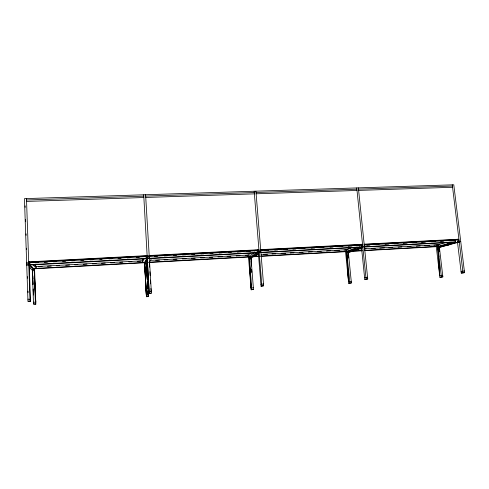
<?xml version="1.0" encoding="UTF-8"?>
<svg xmlns="http://www.w3.org/2000/svg" width="489" height="489" viewBox="0 0 489 489"><rect width="100%" height="100%" fill="white"/><g stroke="black" fill="none" stroke-linecap="round" stroke-linejoin="round"><path stroke-width="0.73" d="M33.454 302.165L35.758 302.257L34.236 270.13L28.778 264.781L28.9 262.104M27.182 265.331L26.724 264.891L26.852 262.214M143.986 258.895L142.366 262.562L142.262 260.802L143.338 258.302M142.311 260.937L142.91 259.561M146.688 256.908L147.287 255.619L28.68 261.866L29.902 263.106L29.963 265.02L146.798 258.748L146.688 256.908L145.282 256.982M146.963 258.406L144.909 262.721L33.808 268.834L29.64 264.696L29.572 262.77L146.853 256.56L146.963 258.406L29.64 264.696M148.13 294.855L147.935 291.083L148.13 294.855L148.338 294.616L146.352 294.977L144.768 264.005L147.452 258.418L147.14 255.496M147.482 262.037L146.541 263.901L147.354 279.757M149.035 255.399L149.121 258.773L148.956 255.992M151.474 258.498L149.53 262.171L250.521 256.627M149.151 291.609L151.297 291.206L151.058 291.487L150.875 288.443M144.768 264.005L146.541 263.901L148.234 296.615L146.456 296.731L144.683 262.507M145.594 194.738L151.413 293.1L149.261 293.492L143.711 194.793M247.208 255.539L251.01 253.131M254.573 250.991L255.802 250.234M258.333 250.105L149.017 255.875L149.188 255.515L258.932 249.738L256.749 251.065M254.286 252.972L248.021 256.762L247.886 255.062L150.545 260.35M259.084 250.612L258.485 250.973L258.632 252.74M148.729 256.462L257.336 250.704L257.483 252.483L249.989 256.945L149.732 262.459M261.322 250.637L262.599 249.879M253.357 287.709L250.979 288.088L249.347 258.204L259.225 252.391L259.127 251.205M258.932 253.491L250.998 258.113L249.347 258.204M254.69 256.395L258.614 254.121M261.175 254.341L346.298 249.72L351.774 247.611M345.478 250.068L351.652 247.691M356.457 245.839L359.207 244.781M260.692 249.647L362.526 244.28L358.987 245.637L357.166 245.735M362.642 244.775L361.567 245.185L361.738 246.896M356.732 247.471L346.463 251.358L346.298 249.72M364.122 244.977L365.521 244.445M260.6 250.533L359.941 245.27L360.118 246.982L347.923 251.554L260.747 256.352M260.906 284.372L263.498 283.95M351.236 281.273L348.523 281.664L346.854 252.801L362.795 246.878L364.433 246.786M361.793 247.642L352.685 251.016L361.787 250.515M362.435 247.526L348.394 252.715L346.854 252.801M248.516 257.025L251.114 289.781L253.491 289.409L250.998 258.113L251.407 265.582M258.076 249.555L261.053 286.181L263.644 285.772L255.906 191.175M253.491 289.409L251.114 289.781M263.644 285.772L261.053 286.181M436.689 245.197L446.781 242.238M451.83 240.759L455.43 239.702M363.834 245.062L455.479 240.209L458.92 239.207L364.164 244.194M452.142 242.348L438.413 246.309L438.223 244.726M455.479 240.209L455.681 241.859L439.428 246.523L364.721 250.631M442.679 275.264L439.678 275.668L437.979 247.752L459.226 241.707L460.748 241.627M458.749 239.989L459.012 242.116L437.979 247.752M364.592 277.66L367.563 277.22M345.515 251.315L348.681 283.302L351.402 282.917L348.394 252.715L348.7 258.033M361.194 244.414L364.77 279.402L367.74 278.968L358.37 187.874M351.402 282.917L348.681 283.302M367.74 278.968L364.77 279.402M461.054 271.413L464.342 270.961M436.225 246.236L439.868 277.245L442.869 276.847L439.428 247.672L439.654 251.444M457.148 239.359L461.255 273.088L464.55 272.648L453.786 184.793L24.45 198.644L27.965 301.163L28.423 301.395L30.483 301.261L29.102 261.597M442.869 276.847L439.868 277.245M464.55 272.648L461.255 273.088M31.761 266.352L31.809 267.752L29.829 267.862L32.323 270.234L33.515 304.005L35.825 304.079L34.56 268.785M146.657 296.499L148.442 296.383M35.825 304.079L33.515 304.005M27.897 299.189L30.416 299.299M27.965 301.163L30.483 301.261M149.5 293.223L151.413 293.1M147.183 261.45L145.96 261.517L145.887 260.166M253.718 255.631L255.417 255.539M353.969 250.154L355.552 250.068M448.957 244.971L447.478 245.05L447.313 243.669M33.509 268.54L145.056 262.416L144.988 261.242M146.847 262.318L148.191 262.245M252.813 256.499L259.237 256.144M260.753 256.065L348.798 251.23M364.825 250.35L440.595 246.187M146.694 262.624L148.216 262.544M252.403 256.811L259.231 256.438M350.998 251.389L362.435 250.759M34.236 270.13L32.323 270.234L32.995 284.439M29.016 262.208L147.122 255.973M260.081 250.013L361.554 244.653M364.354 244.506L457.618 239.586M35.208 262.825L38.252 262.666M44.328 262.342L47.372 262.177M53.448 261.859L56.486 261.694M62.568 261.37L65.605 261.212M71.687 260.888L74.725 260.729M80.807 260.405L83.845 260.246M89.927 259.922L92.965 259.757M99.805 259.396L102.085 259.274M108.925 258.913L111.963 258.748M118.038 258.43L121.083 258.265M127.158 257.941L130.202 257.782M136.278 257.458L139.316 257.3M154.414 256.499L157.458 256.334M164.31 255.973L167.354 255.808M173.442 255.484L176.486 255.325M182.58 255.001L185.624 254.842M191.712 254.518L194.763 254.353M200.851 254.029L203.895 253.87M209.989 253.546L213.033 253.388M219.121 253.064L222.165 252.899M228.259 252.575L231.303 252.416M237.391 252.092L241.199 251.89M246.529 251.609L250.331 251.407M264.879 250.631L268.663 250.429M274.726 250.111L277.758 249.946M283.822 249.628L287.605 249.427M292.911 249.145L295.943 248.98M302.006 248.663L305.032 248.498M311.096 248.18L314.885 247.978M320.191 247.697L323.981 247.495M330.038 247.171L333.07 247.012M339.134 246.688L342.923 246.487M348.223 246.205L352.013 246.004M366.823 245.221L369.861 245.056M375.943 244.738L378.981 244.573M385.063 244.249L388.865 244.048M394.183 243.766L397.985 243.565M403.303 243.284L407.105 243.082M412.423 242.801L416.225 242.599M421.542 242.318L425.344 242.116M431.42 241.792L435.222 241.59M440.54 241.309L443.584 241.144M449.666 240.82L451.946 240.704M148.839 258.308L257.483 252.483M260.741 252.306L360.118 246.982M364.012 246.774L455.681 241.859M26.724 264.891L28.778 264.781M147.452 258.418L149.353 258.32M148.668 258.644L256.89 252.831M261.23 252.599L359.158 247.342M363.957 247.086L454.403 242.226M457.49 242.196L459.012 242.116M35.728 266.584L142.262 260.802M256.615 254.592L258.895 254.469M357.783 249.097L362.331 248.852M364.611 248.724L439.678 244.647M38.307 266.768L42.109 266.56M47.439 266.267L51.241 266.059M56.565 265.772L59.609 265.606M65.691 265.276L69.499 265.069M74.823 264.781L77.867 264.61M83.191 264.323L86.993 264.115M92.317 263.828L96.125 263.62M101.449 263.327L105.251 263.125M110.575 262.831L114.377 262.624M119.707 262.336L122.745 262.171M128.833 261.841L131.877 261.676M137.201 261.383L141.003 261.175M155.704 260.38L159.5 260.172M164.053 259.922L167.849 259.714M173.167 259.427L176.963 259.219M182.275 258.932L186.077 258.724M191.388 258.436L195.184 258.229M200.502 257.941L204.298 257.734M209.61 257.446L212.648 257.281M217.966 256.988L222.519 256.743M227.073 256.493L230.869 256.285M236.187 255.998L239.983 255.79M245.295 255.502L248.333 255.337M263.638 254.506L267.428 254.298M271.976 254.048L275.765 253.846M281.071 253.559L285.619 253.308M290.166 253.064L293.956 252.856M299.262 252.568L303.052 252.361M308.351 252.073L312.141 251.866M317.447 251.578L321.236 251.37M326.542 251.083L330.332 250.875M334.879 250.625L339.427 250.38M343.975 250.136L347.007 249.971M364.556 249.011L366.078 248.932M371.414 248.638L375.228 248.43M379.8 248.186L384.372 247.935M388.944 247.685L392.753 247.477M398.089 247.189L401.903 246.982M407.233 246.688L411.047 246.48M416.377 246.193L420.192 245.985M424.764 245.735L429.336 245.49M433.908 245.24L438.48 244.989M26.583 201.419L143.876 197.525M145.753 197.464L254.378 193.864M256.126 193.803L357.007 190.453M358.633 190.404L452.569 187.287M26.528 199.995L143.797 196.162M145.673 196.101L254.274 192.544M256.016 192.489L356.878 189.188M358.498 189.133L452.423 186.064M33.001 264.855L36.4 268.382L36.333 266.554L34.389 264.494M34.462 264.708L36.473 266.829M457.887 239.145L459.226 241.707M361.75 244.207L362.795 246.878M260.374 250.246L260.912 252.336L259.152 252.434L258.443 249.641M452.276 184.842L463.016 272.752M437.82 246.407L441.42 276.945M437.747 246.902L438.101 249.916M438.547 253.693L438.902 256.707M356.75 187.923L366.096 279.078M346.713 251.413L349.849 283.021M254.164 191.23L261.872 285.888M249.231 256.768L251.829 289.525M439.342 249.793L439.446 251.309M437.637 246.083L439.678 275.668M348.388 255.344L348.535 257.593M346.609 251.682L348.523 281.664M149.389 263.339L149.616 267.141M149.885 271.707L150.111 275.509M150.38 280.075L150.606 283.877M147.067 256.095L149.261 293.492M250.863 257.63L250.949 259.146M251.083 261.426L251.346 265.973M251.572 269.769L251.701 272.043M249.164 256.963L250.979 288.088M146.443 266.053L146.755 271.358M146.932 274.39L147.244 279.696M147.421 282.728L147.733 288.033M147.904 291.065L148.234 296.615M144.457 262.361L146.456 296.731M251.609 269.311L251.774 272.3M146.474 263.198L147.342 279.781M147.421 281.291L147.776 288.076L147.433 281.267M144.658 262.544L146.352 294.977M33.209 288.926L33.49 294.904M34.212 268.455L35.758 302.257M32.335 269.311L32.506 273.07M32.61 275.325L33.026 284.341M33.264 289.604L33.503 294.867M34.187 268.773L35.44 303.877M32.904 275.857L33.014 278.889M33.393 289.494L33.496 292.526M26.479 198.577L30.037 301.028M25.135 205.863L25.19 207.379M25.605 219.469L25.685 221.737M26.1 233.834L26.149 235.343M26.595 248.192L26.644 249.708M27.084 262.428L27.133 263.883M27.573 276.701L27.622 278.21M28.069 291.096L28.117 292.611"/></g></svg>
